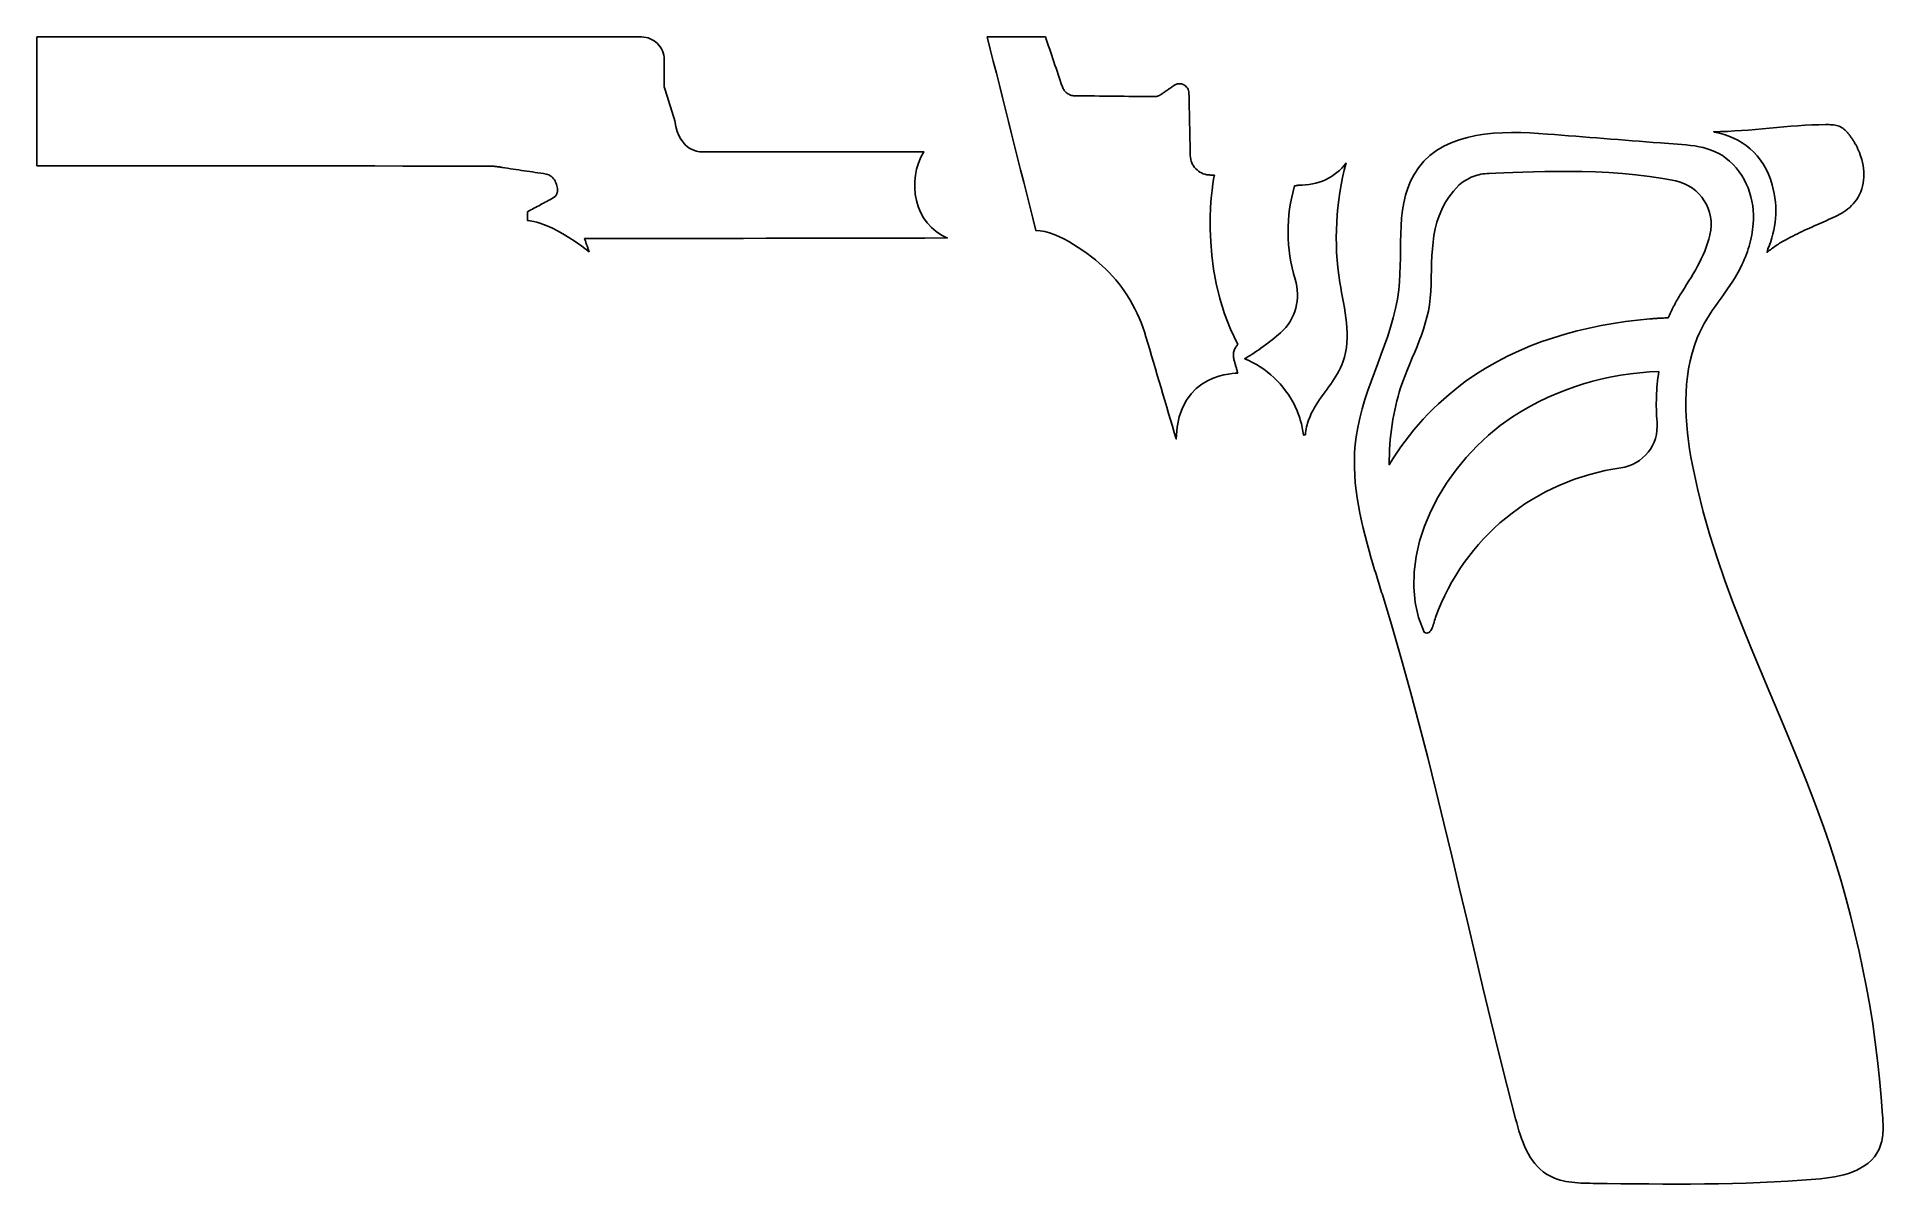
# Model space of a CAD drawing. Header units: metres. Extents: x 60 to 167, y -141 to -75.
import ezdxf

# ---------------------------------------------------------------- set-up
doc = ezdxf.new("R2010")
doc.units = ezdxf.units.M

msp = doc.modelspace()

# ---------------------------------------------------------------- linework, layer by layer
for points in [[(112.65789, -86.361016), (112.311434, -86.19363), (111.999776, -85.988398), (111.722916, -85.749638), (111.481108, -85.48116), (111.274098, -85.187028), (111.101886, -84.871052), (110.964472, -84.537296), (110.86211, -84.189824), (110.794546, -83.832446), (110.76178, -83.469226), (110.763812, -83.104228), (110.800642, -82.741516), (110.87227, -82.3849), (110.978696, -82.038444), (111.11992, -81.705958), (111.295942, -81.39176), (110.494572, -81.39176), (109.693202, -81.39176), (108.891832, -81.39176), (108.090462, -81.39176), (107.289092, -81.39176), (106.487722, -81.39176), (105.686352, -81.39176), (104.884982, -81.39176), (104.083612, -81.39176), (103.282242, -81.39176), (102.480872, -81.39176), (101.679502, -81.39176), (100.878132, -81.39176), (100.076762, -81.39176), (99.275392, -81.39176), (98.474022, -81.39176), (98.45929, -81.392014), (98.417634, -81.390998), (98.352356, -81.385664), (98.267012, -81.373218), (98.164904, -81.350612), (98.049588, -81.315052), (97.924366, -81.26349), (97.792794, -81.193132), (97.658174, -81.10093), (97.523808, -80.983836), (97.393506, -80.839056), (97.270316, -80.663796), (97.157794, -80.455008), (97.059496, -80.209644), (96.978724, -79.92491), (96.919034, -79.597758), (96.88068, -79.474822), (96.842326, -79.351886), (96.803972, -79.22895), (96.765618, -79.106014), (96.727264, -78.983078), (96.68891, -78.860142), (96.650556, -78.737206), (96.612202, -78.61427), (96.573848, -78.491334), (96.535494, -78.368398), (96.49714, -78.245462), (96.458786, -78.122526), (96.420432, -77.99959), (96.382078, -77.876654), (96.343724, -77.753718), (96.30537, -77.630782), (96.30537, -77.533246), (96.30537, -77.43571), (96.30537, -77.338174), (96.30537, -77.240638), (96.30537, -77.143102), (96.30537, -77.045566), (96.30537, -76.94803), (96.30537, -76.850494), (96.30537, -76.752958), (96.30537, -76.655422), (96.30537, -76.557886), (96.30537, -76.46035), (96.30537, -76.362814), (96.30537, -76.265278), (96.30537, -76.167742), (96.30537, -76.070206), (96.298512, -75.936602), (96.2787, -75.806808), (96.246442, -75.681586), (96.2025, -75.561444), (96.147382, -75.447144), (96.08185, -75.339448), (96.006412, -75.238864), (95.92183, -75.146154), (95.828866, -75.061826), (95.728028, -74.986642), (95.620078, -74.921364), (95.505778, -74.8665), (95.385636, -74.822812), (95.26016, -74.790808), (95.130366, -74.77125), (94.996762, -74.7649), (92.81668, -74.7649), (90.636598, -74.7649), (88.456516, -74.7649), (86.276434, -74.7649), (84.096352, -74.7649), (81.91627, -74.7649), (79.736188, -74.7649), (77.556106, -74.7649), (75.376024, -74.7649), (73.195942, -74.7649), (71.01586, -74.7649), (68.835778, -74.7649), (66.655696, -74.7649), (64.475614, -74.7649), (62.295532, -74.7649), (60.11545, -74.7649), (60.11545, -75.229212), (60.11545, -75.693524), (60.11545, -76.157836), (60.11545, -76.622148), (60.11545, -77.08646), (60.11545, -77.550772), (60.11545, -78.015084), (60.11545, -78.479396), (60.11545, -78.943708), (60.11545, -79.40802), (60.11545, -79.872332), (60.11545, -80.336644), (60.11545, -80.800956), (60.11545, -81.265268), (60.11545, -81.72958), (60.11545, -82.193892), (61.739526, -82.194908), (63.363602, -82.195924), (64.987678, -82.19694), (66.611754, -82.197956), (68.23583, -82.198972), (69.859906, -82.199988), (71.483982, -82.201004), (73.108058, -82.20202), (74.732134, -82.203036), (76.35621, -82.204052), (77.980286, -82.205068), (79.604362, -82.206084), (81.228438, -82.2071), (82.852514, -82.208116), (84.47659, -82.209132), (86.100666, -82.210148), (86.154514, -82.210402), (86.208362, -82.211418), (86.26221, -82.212942), (86.315804, -82.215228), (86.369398, -82.218022), (86.422992, -82.221578), (86.476586, -82.225642), (86.53018, -82.230214), (86.583774, -82.235548), (86.637114, -82.24139), (86.690454, -82.247994), (86.743794, -82.255106), (86.79688, -82.262726), (86.849966, -82.271108), (86.903052, -82.279998), (86.955884, -82.28965), (87.115142, -82.313526), (87.2744, -82.337402), (87.433658, -82.361278), (87.592916, -82.385154), (87.752174, -82.40903), (87.911432, -82.432906), (88.07069, -82.456782), (88.229948, -82.480658), (88.389206, -82.504534), (88.548464, -82.52841), (88.707722, -82.552286), (88.86698, -82.576162), (89.026238, -82.600038), (89.185496, -82.623914), (89.344754, -82.64779), (89.504012, -82.671666), (89.579196, -82.690208), (89.649554, -82.716116), (89.715086, -82.749136), (89.775792, -82.78876), (89.831672, -82.83448), (89.88298, -82.885534), (89.929716, -82.941668), (89.97188, -83.002374), (90.009472, -83.067144), (90.042492, -83.13547), (90.071194, -83.20659), (90.095578, -83.28025), (90.115644, -83.355942), (90.131392, -83.433158), (90.142822, -83.51139), (90.150188, -83.59013), (90.151204, -83.62569), (90.14968, -83.660742), (90.145616, -83.695286), (90.139266, -83.729322), (90.130376, -83.762596), (90.1192, -83.795108), (90.105992, -83.826604), (90.090498, -83.857084), (90.072972, -83.886548), (90.053414, -83.914742), (90.031824, -83.941412), (90.008202, -83.966558), (89.982802, -83.99018), (89.955624, -84.012024), (89.926668, -84.03209), (89.896188, -84.050124), (89.804494, -84.099654), (89.7128, -84.149184), (89.621106, -84.198714), (89.529412, -84.248244), (89.437718, -84.297774), (89.346024, -84.347304), (89.25433, -84.396834), (89.162636, -84.446364), (89.070942, -84.495894), (88.979248, -84.545424), (88.887554, -84.594954), (88.79586, -84.644484), (88.704166, -84.694014), (88.612472, -84.743544), (88.520778, -84.793074), (88.429084, -84.842604), (88.429084, -84.874608), (88.429084, -84.906612), (88.429084, -84.938616), (88.429084, -84.97062), (88.429084, -85.002624), (88.429084, -85.034628), (88.429084, -85.066632), (88.429084, -85.098636), (88.429084, -85.13064), (88.429084, -85.162644), (88.429084, -85.194648), (88.429084, -85.226652), (88.429084, -85.258656), (88.429084, -85.29066), (88.429084, -85.322664), (88.429084, -85.354668), (88.44407, -85.35543), (88.488266, -85.358986), (88.561672, -85.36813), (88.66378, -85.385402), (88.794082, -85.413342), (88.95207, -85.45449), (89.13749, -85.511386), (89.350088, -85.58657), (89.589356, -85.682582), (89.854786, -85.801962), (90.146124, -85.94725), (90.462862, -86.120986), (90.804492, -86.32571), (91.17076, -86.563962), (91.561412, -86.838282), (91.975686, -87.15121), (91.959176, -87.103966), (91.942666, -87.056722), (91.926156, -87.009478), (91.909646, -86.962234), (91.893136, -86.91499), (91.876626, -86.867746), (91.860116, -86.820502), (91.843606, -86.773258), (91.827096, -86.726014), (91.810586, -86.67877), (91.794076, -86.631526), (91.777566, -86.584282), (91.761056, -86.537038), (91.744546, -86.489794), (91.728036, -86.44255), (91.711526, -86.395306), (93.020896, -86.39302), (94.330266, -86.390734), (95.639636, -86.388448), (96.949006, -86.386162), (98.258376, -86.383876), (99.567746, -86.38159), (100.877116, -86.379304), (102.186486, -86.377018), (103.495856, -86.374732), (104.805226, -86.372446), (106.114596, -86.37016), (107.423966, -86.367874), (108.733336, -86.365588), (110.042706, -86.363302), (111.352076, -86.361016), (112.661446, -86.35873)], [(114.942112, -74.763376), (115.152424, -74.763376), (115.362736, -74.763376), (115.573048, -74.763376), (115.78336, -74.763376), (115.993672, -74.763376), (116.203984, -74.763376), (116.414296, -74.763376), (116.624608, -74.763376), (116.83492, -74.763376), (117.045232, -74.763376), (117.255544, -74.763376), (117.465856, -74.763376), (117.676168, -74.763376), (117.88648, -74.763376), (118.096792, -74.763376), (118.307104, -74.763376), (118.368064, -74.943208), (118.429024, -75.12304), (118.489984, -75.302872), (118.550944, -75.482704), (118.611904, -75.662536), (118.672864, -75.842368), (118.733824, -76.0222), (118.794784, -76.202032), (118.855744, -76.381864), (118.916704, -76.561696), (118.977664, -76.741528), (119.038624, -76.92136), (119.099584, -77.101192), (119.160544, -77.281024), (119.221504, -77.460856), (119.282464, -77.640688), (119.3038, -77.696568), (119.3292, -77.749908), (119.35841, -77.800708), (119.391176, -77.848714), (119.427244, -77.893672), (119.466614, -77.935582), (119.509032, -77.974444), (119.55399, -78.00975), (119.601742, -78.041754), (119.65178, -78.069948), (119.70385, -78.094332), (119.757952, -78.114906), (119.813578, -78.131162), (119.870728, -78.143354), (119.929148, -78.150974), (119.988838, -78.154022), (120.27408, -78.157324), (120.559322, -78.160626), (120.844564, -78.163928), (121.129806, -78.16723), (121.415048, -78.170532), (121.70029, -78.173834), (121.985532, -78.177136), (122.270774, -78.180438), (122.556016, -78.18374), (122.841258, -78.187042), (123.1265, -78.190344), (123.411742, -78.193646), (123.696984, -78.196948), (123.982226, -78.20025), (124.267468, -78.203552), (124.55271, -78.206854), (124.582428, -78.2066), (124.612146, -78.20533), (124.64161, -78.20279), (124.67082, -78.19898), (124.699776, -78.194154), (124.728732, -78.188312), (124.75718, -78.1812), (124.785374, -78.173072), (124.813314, -78.163928), (124.840746, -78.153514), (124.867924, -78.142084), (124.894594, -78.129638), (124.920756, -78.116176), (124.94641, -78.101698), (124.971556, -78.086204), (124.996194, -78.069694), (125.041406, -78.037944), (125.086618, -78.006194), (125.13183, -77.974444), (125.177042, -77.942694), (125.222254, -77.910944), (125.267466, -77.879194), (125.312678, -77.847444), (125.35789, -77.815694), (125.403102, -77.783944), (125.448314, -77.752194), (125.493526, -77.720444), (125.538738, -77.688694), (125.58395, -77.656944), (125.629162, -77.625194), (125.674374, -77.593444), (125.719586, -77.561694), (125.78842, -77.520038), (125.85954, -77.489812), (125.932184, -77.470508), (126.005082, -77.461618), (126.077726, -77.462634), (126.148846, -77.473048), (126.21768, -77.492606), (126.283466, -77.5208), (126.345188, -77.557122), (126.40183, -77.601064), (126.45263, -77.652118), (126.496572, -77.71003), (126.53264, -77.774038), (126.560072, -77.843888), (126.577852, -77.919072), (126.585218, -77.999336), (126.590044, -78.22438), (126.59487, -78.449424), (126.599696, -78.674468), (126.604522, -78.899512), (126.609348, -79.124556), (126.614174, -79.3496), (126.619, -79.574644), (126.623826, -79.799688), (126.628652, -80.024732), (126.633478, -80.249776), (126.638304, -80.47482), (126.64313, -80.699864), (126.647956, -80.924908), (126.652782, -81.149952), (126.657608, -81.374996), (126.662434, -81.60004), (126.670054, -81.709514), (126.68758, -81.81594), (126.714758, -81.919064), (126.750826, -82.018124), (126.79553, -82.112866), (126.848362, -82.202528), (126.909068, -82.286856), (126.976886, -82.365342), (127.051562, -82.437224), (127.132588, -82.502248), (127.219456, -82.559906), (127.311658, -82.60969), (127.408686, -82.651092), (127.510032, -82.683604), (127.615442, -82.706718), (127.724408, -82.72018), (127.744982, -82.721704), (127.765556, -82.723228), (127.78613, -82.724752), (127.806704, -82.726276), (127.827278, -82.7278), (127.847852, -82.729324), (127.868426, -82.730848), (127.889, -82.732372), (127.909574, -82.733896), (127.930148, -82.73542), (127.950722, -82.736944), (127.971296, -82.738468), (127.99187, -82.739992), (128.012444, -82.741516), (128.033018, -82.74304), (128.053592, -82.744564), (128.041908, -82.802222), (128.011428, -82.97037), (127.968756, -83.24088), (127.921004, -83.605878), (127.874522, -84.057744), (127.836422, -84.58835), (127.813308, -85.189822), (127.812038, -85.85454), (127.83947, -86.57463), (127.902462, -87.341964), (128.007618, -88.148922), (128.161796, -88.98763), (128.3716, -89.84996), (128.643888, -90.728292), (128.985518, -91.614752), (129.403348, -92.501466), (129.363216, -92.546424), (129.326386, -92.593414), (129.292858, -92.642436), (129.262886, -92.693236), (129.236216, -92.74556), (129.213102, -92.799408), (129.193544, -92.854526), (129.177542, -92.91066), (129.165096, -92.96781), (129.15646, -93.025722), (129.151634, -93.084142), (129.150364, -93.142816), (129.152904, -93.201744), (129.159254, -93.260672), (129.169668, -93.319346), (129.183892, -93.377766), (129.197608, -93.426534), (129.211324, -93.475302), (129.22504, -93.52407), (129.238756, -93.572838), (129.252472, -93.621606), (129.266188, -93.670374), (129.279904, -93.719142), (129.29362, -93.76791), (129.307336, -93.816678), (129.321052, -93.865446), (129.334768, -93.914214), (129.348484, -93.962982), (129.3622, -94.01175), (129.375916, -94.060518), (129.389632, -94.109286), (129.403348, -94.158054), (129.364486, -94.158054), (129.25425, -94.161864), (129.0828, -94.17558), (128.860042, -94.205044), (128.596136, -94.256352), (128.301242, -94.335346), (127.985266, -94.447868), (127.658114, -94.600014), (127.3302, -94.797626), (127.011176, -95.046546), (126.711202, -95.35287), (126.440438, -95.72244), (126.20879, -96.161098), (126.026418, -96.67494), (125.903228, -97.269808), (125.849126, -97.951544), (125.739906, -97.58299), (125.630686, -97.214436), (125.521466, -96.845882), (125.412246, -96.477328), (125.303026, -96.108774), (125.193806, -95.74022), (125.084586, -95.371666), (124.975366, -95.003112), (124.866146, -94.634558), (124.756926, -94.266004), (124.647706, -93.89745), (124.538486, -93.528896), (124.429266, -93.160342), (124.320046, -92.791788), (124.210826, -92.423234), (124.101606, -92.05468), (124.0155, -91.778836), (123.92152, -91.505786), (123.819412, -91.236038), (123.70943, -90.969592), (123.591574, -90.706702), (123.465844, -90.447876), (123.33224, -90.193368), (123.190762, -89.943178), (123.04141, -89.697814), (122.884184, -89.45753), (122.719084, -89.22258), (122.54611, -88.993218), (122.365262, -88.769952), (122.17654, -88.552782), (121.979944, -88.341962), (121.775474, -88.138), (121.601992, -87.976202), (121.407428, -87.804752), (121.194322, -87.626444), (120.964706, -87.444072), (120.720866, -87.26043), (120.465088, -87.078058), (120.199658, -86.89975), (119.926862, -86.728046), (119.648986, -86.56574), (119.368316, -86.415626), (119.086884, -86.280244), (118.80723, -86.162642), (118.531386, -86.065106), (118.261892, -85.990684), (118.00078, -85.941916), (117.750336, -85.921596), (117.575076, -85.224112), (117.399816, -84.526628), (117.224556, -83.829144), (117.049296, -83.13166), (116.874036, -82.434176), (116.698776, -81.736692), (116.523516, -81.039208), (116.348256, -80.341724), (116.172996, -79.64424), (115.997736, -78.946756), (115.822476, -78.249272), (115.647216, -77.551788), (115.471956, -76.854304), (115.296696, -76.15682), (115.121436, -75.459336), (114.946176, -74.761852)], [(165.014402, -80.90154), (164.990526, -80.860646), (164.966142, -80.819752), (164.94125, -80.779366), (164.916104, -80.739234), (164.89045, -80.699356), (164.864288, -80.659732), (164.837872, -80.620362), (164.810948, -80.581246), (164.78377, -80.542384), (164.756084, -80.503776), (164.72789, -80.465676), (164.699442, -80.42783), (164.670486, -80.390238), (164.641276, -80.3529), (164.611558, -80.315816), (164.581586, -80.27924), (164.515292, -80.203802), (164.44849, -80.137), (164.380926, -80.078326), (164.312346, -80.027272), (164.242496, -79.98333), (164.171122, -79.945992), (164.098224, -79.91475), (164.023294, -79.888842), (163.946078, -79.868014), (163.866322, -79.851758), (163.783772, -79.839566), (163.698174, -79.830676), (163.609274, -79.824834), (163.516818, -79.821532), (163.420552, -79.820008), (163.320222, -79.820008), (162.926522, -79.826104), (162.529012, -79.840074), (162.127946, -79.860648), (161.724086, -79.88681), (161.31794, -79.91729), (160.91027, -79.951072), (160.50133, -79.98714), (160.091882, -80.024224), (159.682434, -80.061308), (159.273494, -80.097376), (158.865824, -80.131158), (158.459678, -80.161638), (158.055818, -80.1878), (157.654752, -80.208374), (157.257242, -80.222344), (156.863542, -80.22844), (156.866336, -80.22971), (156.86913, -80.23098), (156.87167, -80.232504), (156.87421, -80.234028), (156.87675, -80.235552), (156.87929, -80.237076), (156.88183, -80.2386), (156.88437, -80.240124), (156.88691, -80.241648), (156.88945, -80.243172), (156.89199, -80.244696), (156.89453, -80.24622), (156.89707, -80.247744), (156.89961, -80.249268), (156.902404, -80.250538), (156.905198, -80.251808), (157.188662, -80.311244), (157.466538, -80.387952), (157.73781, -80.482186), (158.001716, -80.593692), (158.25724, -80.722724), (158.503366, -80.869028), (158.739078, -81.032858), (158.963614, -81.214214), (159.175958, -81.412842), (159.375094, -81.628996), (159.560006, -81.862676), (159.729932, -82.113882), (159.883602, -82.38236), (160.020254, -82.668364), (160.138872, -82.971894), (160.238694, -83.29295), (160.302194, -83.546442), (160.353756, -83.796378), (160.393634, -84.043012), (160.422336, -84.286344), (160.439862, -84.526628), (160.44672, -84.763864), (160.443164, -84.998052), (160.429448, -85.229192), (160.405826, -85.457538), (160.372806, -85.683344), (160.330388, -85.906356), (160.27908, -86.126828), (160.219136, -86.345014), (160.15081, -86.560914), (160.07461, -86.774528), (159.990536, -86.985856), (159.987742, -86.998556), (159.984948, -87.011256), (159.982154, -87.023956), (159.97936, -87.036656), (159.976566, -87.049356), (159.973772, -87.062056), (159.970978, -87.074756), (159.968184, -87.087456), (159.96539, -87.100156), (159.962596, -87.112856), (159.959802, -87.125556), (159.957008, -87.138002), (159.95396, -87.150448), (159.950912, -87.162894), (159.947864, -87.17534), (159.944562, -87.187786), (160.00603, -87.136732), (160.06826, -87.08644), (160.131252, -87.03691), (160.195006, -86.988142), (160.259522, -86.939882), (160.3248, -86.892384), (160.39084, -86.845648), (160.457642, -86.799674), (160.525206, -86.754462), (160.593278, -86.709758), (160.662112, -86.665816), (160.731708, -86.622636), (160.802066, -86.580218), (160.872932, -86.538562), (160.94456, -86.497668), (161.01695, -86.457536), (161.151062, -86.385146), (161.285936, -86.31428), (161.421572, -86.244938), (161.55797, -86.176866), (161.69513, -86.110064), (161.832798, -86.044278), (161.970974, -85.979508), (162.109404, -85.9155), (162.248342, -85.852254), (162.387534, -85.789516), (162.52698, -85.727286), (162.666426, -85.665564), (162.805872, -85.604096), (162.945318, -85.542628), (163.084764, -85.48116), (163.223956, -85.419438), (163.357814, -85.360256), (163.49091, -85.301328), (163.62299, -85.242146), (163.7538, -85.181948), (163.882832, -85.120226), (164.009832, -85.056218), (164.1348, -84.989416), (164.256974, -84.919312), (164.3761, -84.84489), (164.492178, -84.765896), (164.604446, -84.681314), (164.712904, -84.59089), (164.817044, -84.493608), (164.916866, -84.389214), (165.011608, -84.276692), (165.10127, -84.155788), (165.196774, -84.006182), (165.279578, -83.852004), (165.349936, -83.694016), (165.408356, -83.532472), (165.455092, -83.36788), (165.490398, -83.201002), (165.514782, -83.032092), (165.528752, -82.861658), (165.532308, -82.690208), (165.525958, -82.518504), (165.51021, -82.3468), (165.485318, -82.175604), (165.451536, -82.005424), (165.409372, -81.836768), (165.35908, -81.670398), (165.300914, -81.506568), (165.285928, -81.467452), (165.270434, -81.42859), (165.254432, -81.389982), (165.238176, -81.351374), (165.221412, -81.31302), (165.204394, -81.27492), (165.186868, -81.23682), (165.169088, -81.198974), (165.1508, -81.161382), (165.132258, -81.12379), (165.113462, -81.086452), (165.094158, -81.049368), (165.0746, -81.012284), (165.054534, -80.975454), (165.034214, -80.938878), (165.013386, -80.902556)], [(137.10539, -104.839008), (136.980168, -104.4067), (136.859518, -103.973376), (136.744456, -103.539036), (136.635998, -103.10368), (136.53516, -102.667562), (136.442958, -102.230682), (136.360662, -101.79304), (136.289034, -101.354636), (136.229344, -100.915724), (136.182354, -100.476304), (136.149334, -100.036376), (136.1313, -99.59594), (136.129268, -99.15525), (136.144254, -98.714306), (136.177274, -98.273108), (136.229598, -97.831656), (136.321292, -97.286572), (136.439656, -96.747584), (136.580626, -96.213676), (136.740138, -95.684086), (136.914382, -95.157798), (137.099548, -94.63405), (137.291826, -94.11208), (137.487152, -93.590872), (137.681716, -93.06941), (137.871454, -92.547186), (138.052556, -92.02293), (138.221212, -91.496134), (138.373358, -90.965528), (138.505184, -90.430604), (138.61288, -89.890346), (138.692382, -89.343738), (138.735308, -88.891618), (138.762232, -88.43391), (138.777472, -87.972392), (138.785092, -87.508334), (138.78941, -87.043514), (138.79449, -86.579456), (138.80465, -86.117684), (138.824208, -85.659468), (138.857228, -85.20684), (138.908028, -84.76107), (138.980672, -84.323682), (139.079478, -83.8962), (139.208764, -83.480402), (139.372594, -83.077558), (139.575286, -82.689446), (139.821158, -82.317336), (140.138658, -81.936844), (140.48994, -81.604358), (140.87221, -81.31683), (141.28242, -81.071212), (141.717268, -80.864964), (142.17396, -80.695038), (142.649448, -80.55864), (143.140684, -80.452722), (143.644366, -80.374744), (144.1577, -80.321658), (144.677638, -80.29067), (145.201386, -80.278986), (145.725642, -80.283558), (146.247358, -80.301592), (146.763486, -80.330294), (147.271232, -80.36687), (147.678394, -80.398874), (148.085556, -80.430878), (148.492718, -80.462882), (148.89988, -80.494886), (149.307042, -80.52689), (149.714204, -80.558894), (150.121366, -80.590898), (150.528528, -80.622902), (150.93569, -80.654906), (151.342852, -80.68691), (151.750014, -80.718914), (152.157176, -80.750918), (152.564338, -80.782922), (152.9715, -80.814926), (153.378662, -80.84693), (153.785824, -80.878934), (154.027632, -80.89646), (154.272996, -80.912208), (154.521154, -80.927702), (154.77109, -80.944466), (155.022042, -80.96377), (155.27274, -80.987138), (155.522422, -81.01584), (155.770072, -81.0514), (156.014928, -81.095088), (156.255974, -81.148428), (156.492194, -81.21269), (156.722572, -81.289652), (156.946346, -81.38033), (157.1625, -81.486248), (157.370272, -81.60893), (157.568392, -81.749646), (157.780736, -81.9277), (157.97784, -82.118454), (158.159958, -82.320892), (158.326836, -82.534252), (158.478474, -82.757264), (158.615126, -82.988658), (158.736538, -83.227672), (158.84271, -83.47329), (158.933642, -83.724242), (159.009334, -83.979512), (159.069786, -84.238084), (159.114998, -84.498942), (159.14497, -84.76107), (159.159702, -85.023452), (159.159194, -85.284818), (159.143446, -85.544152), (159.126682, -85.708998), (159.106108, -85.872828), (159.081724, -86.035642), (159.05353, -86.19744), (159.021526, -86.358222), (158.985712, -86.517988), (158.946088, -86.676484), (158.902908, -86.833964), (158.855918, -86.990174), (158.805118, -87.145368), (158.750508, -87.299292), (158.692342, -87.4522), (158.630366, -87.603838), (158.56458, -87.754206), (158.495238, -87.903304), (158.422086, -88.051132), (158.274766, -88.32723), (158.120334, -88.593168), (157.960314, -88.850724), (157.795722, -89.101422), (157.627828, -89.346532), (157.457902, -89.587832), (157.28696, -89.826846), (157.116526, -90.065098), (156.947616, -90.304112), (156.7815, -90.545158), (156.619448, -90.790014), (156.46273, -91.040204), (156.312616, -91.297506), (156.170122, -91.56319), (156.036518, -91.83878), (155.913074, -92.1258), (155.752546, -92.560394), (155.616656, -93.001338), (155.504388, -93.44787), (155.414218, -93.899228), (155.345384, -94.35465), (155.296362, -94.813628), (155.265882, -95.275654), (155.252928, -95.739966), (155.25623, -96.205802), (155.274772, -96.672654), (155.30703, -97.13976), (155.351988, -97.606358), (155.408376, -98.07194), (155.475178, -98.535744), (155.55087, -98.997262), (155.634436, -99.455732), (155.921456, -100.81514), (156.258006, -102.16007), (156.638752, -103.492046), (157.05836, -104.812592), (157.511496, -106.123486), (157.99308, -107.426252), (158.497778, -108.722414), (159.020256, -110.01375), (159.555434, -111.301784), (160.097724, -112.587786), (160.642046, -113.873788), (161.18332, -115.16106), (161.715958, -116.451126), (162.23488, -117.745764), (162.734752, -119.046498), (163.21024, -120.355106), (163.55441, -121.3612), (163.881308, -122.372882), (164.19068, -123.390152), (164.48278, -124.412502), (164.757354, -125.439678), (165.014402, -126.471426), (165.253924, -127.507238), (165.47592, -128.547114), (165.680136, -129.590546), (165.866572, -130.63728), (166.035228, -131.687062), (166.18585, -132.739638), (166.318692, -133.7945), (166.4335, -134.851394), (166.53002, -135.91032), (166.608506, -136.970516), (166.61638, -137.094468), (166.623492, -137.218928), (166.629334, -137.343642), (166.633652, -137.46861), (166.635684, -137.593578), (166.63543, -137.718546), (166.632128, -137.843006), (166.625524, -137.966958), (166.615364, -138.090402), (166.600886, -138.21283), (166.581836, -138.334242), (166.55796, -138.454384), (166.528496, -138.573256), (166.49319, -138.690604), (166.451788, -138.806174), (166.403528, -138.919712), (166.280846, -139.149836), (166.13505, -139.358624), (165.968426, -139.547092), (165.782498, -139.716256), (165.579298, -139.867386), (165.360858, -140.001498), (165.128956, -140.119608), (164.885624, -140.222986), (164.63264, -140.312648), (164.371782, -140.38961), (164.105336, -140.455142), (163.834826, -140.51026), (163.562284, -140.55598), (163.289742, -140.593572), (163.018978, -140.624052), (162.752024, -140.648436), (161.951162, -140.70965), (161.149792, -140.761974), (160.348168, -140.805916), (159.546036, -140.842238), (158.74365, -140.871448), (157.94101, -140.894054), (157.138116, -140.910818), (156.334968, -140.921994), (155.531566, -140.928598), (154.728164, -140.930884), (153.924508, -140.929614), (153.120852, -140.92555), (152.317196, -140.918946), (151.513794, -140.910564), (150.710392, -140.901166), (149.90699, -140.891006), (149.732746, -140.888466), (149.557486, -140.88491), (149.381718, -140.87983), (149.20595, -140.87221), (149.030182, -140.861542), (148.855176, -140.847318), (148.680932, -140.828776), (148.508212, -140.805154), (148.337016, -140.775944), (148.167852, -140.740384), (148.001228, -140.697966), (147.837398, -140.647928), (147.676616, -140.589508), (147.51939, -140.521944), (147.365974, -140.444982), (147.216876, -140.357606), (147.026376, -140.225018), (146.8501, -140.07846), (146.68754, -139.918948), (146.53768, -139.747498), (146.399758, -139.565126), (146.273012, -139.373102), (146.156426, -139.172696), (146.049492, -138.96467), (145.951194, -138.750294), (145.860516, -138.530838), (145.77695, -138.307064), (145.69948, -138.080496), (145.627598, -137.851896), (145.560034, -137.622534), (145.49628, -137.393426), (145.435574, -137.165842), (144.946624, -135.27786), (144.471136, -133.386068), (144.00657, -131.491482), (143.550132, -129.594864), (143.099282, -127.696722), (142.651226, -125.797818), (142.203424, -123.898914), (141.753082, -122.000772), (141.29766, -120.104154), (140.834618, -118.209568), (140.361162, -116.31803), (139.874752, -114.430048), (139.372594, -112.546384), (138.852148, -110.6678), (138.31062, -108.795058), (137.74547, -106.92892), (137.705084, -106.799126), (137.664698, -106.669332), (137.624312, -106.539284), (137.583672, -106.409236), (137.543032, -106.278934), (137.502392, -106.148632), (137.461752, -106.018076), (137.421366, -105.88752), (137.38098, -105.75671), (137.340594, -105.6259), (137.300462, -105.49509), (137.260584, -105.364026), (137.22096, -105.232962), (137.18159, -105.101644), (137.142474, -104.970326), (137.103612, -104.838754)], [(135.65759, -82.028792), (135.534654, -82.1817), (135.403336, -82.325718), (135.26389, -82.460846), (135.116824, -82.58683), (134.962646, -82.703416), (134.80161, -82.810604), (134.634224, -82.907886), (134.460742, -82.995516), (134.281672, -83.072986), (134.097268, -83.140042), (133.908292, -83.196684), (133.714744, -83.242658), (133.517386, -83.277964), (133.316218, -83.302094), (133.112002, -83.315048), (132.904992, -83.316572), (132.904738, -83.316572), (132.904484, -83.316572), (132.90423, -83.316572), (132.903976, -83.316572), (132.903722, -83.316572), (132.903468, -83.316572), (132.903214, -83.316572), (132.90296, -83.316572), (132.902706, -83.316572), (132.902452, -83.316572), (132.902198, -83.316572), (132.901944, -83.316572), (132.90169, -83.316572), (132.901436, -83.316572), (132.901182, -83.316572), (132.900928, -83.316572), (132.887212, -83.318858), (132.873496, -83.321144), (132.85978, -83.32343), (132.846064, -83.325716), (132.832348, -83.328002), (132.818632, -83.330288), (132.804916, -83.332574), (132.7912, -83.33486), (132.777484, -83.337146), (132.763768, -83.339178), (132.749798, -83.34121), (132.735828, -83.343242), (132.721858, -83.345274), (132.707888, -83.347052), (132.693918, -83.34883), (132.679694, -83.350608), (132.590794, -83.679792), (132.513832, -84.012024), (132.448808, -84.346796), (132.395976, -84.683854), (132.355082, -85.02269), (132.32638, -85.362796), (132.30987, -85.703664), (132.305552, -86.044786), (132.313426, -86.385908), (132.333492, -86.726268), (132.36575, -87.065612), (132.4102, -87.403432), (132.467096, -87.73922), (132.536438, -88.072722), (132.617972, -88.403176), (132.711952, -88.730328), (132.768594, -88.939624), (132.81025, -89.150698), (132.83692, -89.362534), (132.848604, -89.57437), (132.845556, -89.785444), (132.82803, -89.99474), (132.796026, -90.20175), (132.749544, -90.405458), (132.688838, -90.605102), (132.613908, -90.79992), (132.525008, -90.98915), (132.422138, -91.171776), (132.305552, -91.347036), (132.17525, -91.514422), (132.031232, -91.672664), (131.873752, -91.821254), (131.752594, -91.925902), (131.630166, -92.02928), (131.506722, -92.131134), (131.382008, -92.231718), (131.256278, -92.330778), (131.129278, -92.428568), (131.001262, -92.524834), (130.87223, -92.619576), (130.741928, -92.712794), (130.61061, -92.804488), (130.478276, -92.894658), (130.344926, -92.983558), (130.21056, -93.07068), (130.075178, -93.156278), (129.93878, -93.240352), (129.80162, -93.322902), (130.03276, -93.424756), (130.259074, -93.537278), (130.4798, -93.65996), (130.694938, -93.792548), (130.903726, -93.934534), (131.106164, -94.085918), (131.30149, -94.246192), (131.489704, -94.414848), (131.670298, -94.591632), (131.842764, -94.77629), (132.006848, -94.968314), (132.162296, -95.16745), (132.3086, -95.373444), (132.445252, -95.585788), (132.572252, -95.804228), (132.688838, -96.028256), (132.736844, -96.12884), (132.782564, -96.23044), (132.826252, -96.332802), (132.867654, -96.43618), (132.907024, -96.54032), (132.944108, -96.645222), (132.97916, -96.750886), (133.011926, -96.857312), (133.04266, -96.964246), (133.071362, -97.071942), (133.097778, -97.180146), (133.122162, -97.288858), (133.144514, -97.398078), (133.164834, -97.507552), (133.183122, -97.617534), (133.199378, -97.72777), (133.205982, -97.7265), (133.212586, -97.72523), (133.21919, -97.723706), (133.226048, -97.722182), (133.232652, -97.720658), (133.239256, -97.719134), (133.24586, -97.71761), (133.252464, -97.716086), (133.259068, -97.714562), (133.265672, -97.713292), (133.272276, -97.712022), (133.27888, -97.710752), (133.285484, -97.709482), (133.292088, -97.708466), (133.298692, -97.70745), (133.305296, -97.706434), (133.315456, -97.594166), (133.330442, -97.481898), (133.35, -97.36963), (133.373876, -97.257616), (133.40207, -97.145856), (133.434328, -97.034604), (133.470142, -96.924114), (133.509512, -96.814386), (133.552184, -96.705674), (133.598158, -96.597978), (133.646926, -96.491552), (133.698234, -96.386396), (133.752082, -96.283018), (133.808216, -96.181164), (133.866382, -96.081342), (133.926326, -95.983552), (134.025132, -95.830136), (134.12724, -95.678244), (134.231888, -95.527876), (134.338314, -95.378524), (134.445502, -95.22968), (134.552944, -95.08109), (134.659878, -94.932246), (134.765288, -94.78264), (134.868666, -94.632018), (134.96925, -94.479872), (135.066024, -94.325948), (135.15848, -94.169738), (135.245602, -94.010988), (135.326628, -93.84919), (135.40105, -93.683836), (135.467852, -93.514672), (135.556498, -93.240352), (135.623554, -92.962984), (135.671052, -92.682822), (135.700516, -92.40012), (135.713724, -92.115386), (135.712454, -91.82862), (135.698484, -91.54033), (135.673592, -91.251024), (135.639556, -90.960702), (135.598154, -90.669872), (135.551164, -90.378788), (135.500364, -90.087704), (135.447278, -89.797128), (135.393938, -89.507314), (135.342122, -89.218516), (135.293354, -88.931242), (135.229346, -88.500712), (135.177276, -88.068658), (135.13689, -87.635334), (135.108188, -87.201248), (135.09117, -86.7664), (135.085582, -86.331298), (135.091678, -85.896196), (135.109204, -85.461348), (135.13816, -85.027008), (135.178292, -84.593684), (135.229854, -84.161376), (135.292592, -83.730592), (135.366506, -83.301586), (135.451342, -82.874612), (135.547354, -82.449924), (135.654288, -82.02803)], [(154.66949, -83.070446), (154.93238, -83.140296), (155.181046, -83.234022), (155.414472, -83.350354), (155.631642, -83.48726), (155.831794, -83.64347), (156.013912, -83.81746), (156.17698, -84.007452), (156.320236, -84.211922), (156.442918, -84.429092), (156.54401, -84.657692), (156.622496, -84.895944), (156.677614, -85.142324), (156.708348, -85.395054), (156.713936, -85.652864), (156.693362, -85.913976), (156.645864, -86.176866), (156.64561, -86.177882), (156.645356, -86.178898), (156.645102, -86.179914), (156.644848, -86.18093), (156.644594, -86.181946), (156.64434, -86.182962), (156.644086, -86.183978), (156.643832, -86.184994), (156.643578, -86.18601), (156.643324, -86.187026), (156.64307, -86.188042), (156.642816, -86.189058), (156.642562, -86.190074), (156.642308, -86.19109), (156.642054, -86.192106), (156.6418, -86.193122), (156.58338, -86.427818), (156.514292, -86.659466), (156.435298, -86.88832), (156.347414, -87.11438), (156.251656, -87.3379), (156.148532, -87.55888), (156.039312, -87.777574), (155.924504, -87.993982), (155.805124, -88.208358), (155.682188, -88.420702), (155.556458, -88.631268), (155.428696, -88.840056), (155.299918, -89.04732), (155.17114, -89.253314), (155.04287, -89.458038), (154.916378, -89.661492), (154.867356, -89.741502), (154.81935, -89.821766), (154.772106, -89.902284), (154.725624, -89.983056), (154.680158, -90.064082), (154.635454, -90.145108), (154.591512, -90.226388), (154.548586, -90.307922), (154.506422, -90.38971), (154.46502, -90.471752), (154.42438, -90.554048), (154.384502, -90.636598), (154.345386, -90.719148), (154.307286, -90.801952), (154.269948, -90.88501), (154.233372, -90.968322), (154.167586, -90.9701), (154.1018, -90.972132), (154.036014, -90.974164), (153.970228, -90.97645), (153.904442, -90.97899), (153.838402, -90.981784), (153.772362, -90.984832), (153.706322, -90.988134), (153.640282, -90.99169), (153.573988, -90.9955), (153.507694, -90.999564), (153.4414, -91.004136), (153.374852, -91.008962), (153.308304, -91.014042), (153.241756, -91.019376), (153.174954, -91.025218), (152.470104, -91.096846), (151.76627, -91.185238), (151.064468, -91.291156), (150.365714, -91.415362), (149.671024, -91.558618), (148.981414, -91.721686), (148.2979, -91.905328), (147.621498, -92.110052), (146.953224, -92.336874), (146.294094, -92.586556), (145.645124, -92.85986), (145.00733, -93.157294), (144.381474, -93.479874), (143.768826, -93.828362), (143.170402, -94.203266), (142.587218, -94.605602), (142.250414, -94.855538), (141.920722, -95.11284), (141.598396, -95.377508), (141.283436, -95.649288), (140.976096, -95.92818), (140.67663, -96.214184), (140.385038, -96.507046), (140.101574, -96.806766), (139.826492, -97.113344), (139.559792, -97.426526), (139.301728, -97.746312), (139.0523, -98.072448), (138.811762, -98.404934), (138.580368, -98.74377), (138.358372, -99.088702), (138.145774, -99.43973), (138.144758, -99.149408), (138.150092, -98.857816), (138.161776, -98.565462), (138.179302, -98.273362), (138.20267, -97.98177), (138.23188, -97.691702), (138.266424, -97.403666), (138.306302, -97.11817), (138.351514, -96.83623), (138.401552, -96.5581), (138.456416, -96.284796), (138.516106, -96.016572), (138.580114, -95.754444), (138.64844, -95.49892), (138.72083, -95.250508), (138.797284, -95.010224), (138.923522, -94.64675), (139.055856, -94.293436), (139.192254, -93.948504), (139.331192, -93.610176), (139.470892, -93.276674), (139.609576, -92.946474), (139.745212, -92.617544), (139.876276, -92.288106), (140.000736, -91.956636), (140.117068, -91.621356), (140.22324, -91.280234), (140.317474, -90.931746), (140.397992, -90.574114), (140.46327, -90.20556), (140.511276, -89.824306), (140.539978, -89.428574), (140.555472, -89.014808), (140.56614, -88.603836), (140.575284, -88.195912), (140.58646, -87.79129), (140.603224, -87.390478), (140.629132, -86.99373), (140.667486, -86.601046), (140.721842, -86.212934), (140.795756, -85.829902), (140.892784, -85.45195), (141.016228, -85.079332), (141.169898, -84.712556), (141.357096, -84.351876), (141.581124, -83.997546), (141.845792, -83.64982), (142.154402, -83.309206), (142.155164, -83.308444), (142.155926, -83.307682), (142.156942, -83.306666), (142.158212, -83.30565), (142.159482, -83.30438), (142.161006, -83.30311), (142.16253, -83.301586), (142.164308, -83.300062), (142.166086, -83.298538), (142.168118, -83.29676), (142.170404, -83.294982), (142.17269, -83.29295), (142.17523, -83.290918), (142.17777, -83.288632), (142.180564, -83.286346), (142.183358, -83.28406), (142.274798, -83.210654), (142.369032, -83.141312), (142.46606, -83.076288), (142.565628, -83.015328), (142.667482, -82.958686), (142.771622, -82.906362), (142.877794, -82.85861), (142.985998, -82.815176), (143.09598, -82.776314), (143.207486, -82.742024), (143.320516, -82.712306), (143.434816, -82.68716), (143.550386, -82.66684), (143.666972, -82.651092), (143.78432, -82.64017), (143.90243, -82.634074), (144.300956, -82.620104), (144.76222, -82.601562), (145.280634, -82.580734), (145.85061, -82.559652), (146.46656, -82.540348), (147.122896, -82.525108), (147.81403, -82.516218), (148.53412, -82.51571), (149.277832, -82.525616), (150.039324, -82.548222), (150.813262, -82.58556), (151.593804, -82.639916), (152.375362, -82.713322), (153.152348, -82.808064), (153.919174, -82.926428), (154.669998, -83.070192)], [(153.698194, -94.055438), (153.149046, -94.08414), (152.601168, -94.12986), (152.054814, -94.192852), (151.510492, -94.27337), (150.968456, -94.371414), (150.42896, -94.487238), (149.892512, -94.621096), (149.359366, -94.773242), (148.829776, -94.94393), (148.30425, -95.133414), (147.783042, -95.341694), (147.26666, -95.569278), (146.755104, -95.816166), (146.248882, -96.082612), (145.748502, -96.36887), (145.254218, -96.675194), (144.551908, -97.166684), (143.867886, -97.724468), (143.20901, -98.34245), (142.582392, -99.014788), (141.99489, -99.735132), (141.45387, -100.49764), (140.96619, -101.295962), (140.538962, -102.124256), (140.179298, -102.976426), (139.89431, -103.846376), (139.69111, -104.72801), (139.576556, -105.615232), (139.558014, -106.5022), (139.642342, -107.382564), (139.836652, -108.250482), (140.148056, -109.099604), (140.23213, -109.13364), (140.307822, -109.144562), (140.375894, -109.134656), (140.4366, -109.106208), (140.490956, -109.061758), (140.539216, -109.003592), (140.582142, -108.93425), (140.620242, -108.855764), (140.654278, -108.770928), (140.684758, -108.681774), (140.71219, -108.591096), (140.737336, -108.500926), (140.760704, -108.413804), (140.782802, -108.332016), (140.804392, -108.258102), (140.825728, -108.194348), (140.986764, -107.784138), (141.161008, -107.379262), (141.34846, -106.980228), (141.548612, -106.587544), (141.761464, -106.201464), (141.986508, -105.822496), (142.223744, -105.450894), (142.472918, -105.087166), (142.733776, -104.73182), (143.006064, -104.38511), (143.289528, -104.047544), (143.583914, -103.71963), (143.889222, -103.401622), (144.204944, -103.094028), (144.530826, -102.797356), (144.866868, -102.51186), (145.226024, -102.227888), (145.594832, -101.95687), (145.972784, -101.698806), (146.359626, -101.454204), (146.754596, -101.223064), (147.15744, -101.00564), (147.567396, -100.801932), (147.983956, -100.612194), (148.406866, -100.43668), (148.835364, -100.27539), (149.268942, -100.128578), (149.707346, -99.996244), (150.149814, -99.878896), (150.596092, -99.776534), (151.045418, -99.689158), (151.497538, -99.617022), (151.73579, -99.571302), (151.964136, -99.504246), (152.181814, -99.41687), (152.387554, -99.310444), (152.580594, -99.186238), (152.760172, -99.045268), (152.925018, -98.888804), (153.07437, -98.717862), (153.207212, -98.533966), (153.322782, -98.338132), (153.41981, -98.13163), (153.497534, -97.915476), (153.554938, -97.69094), (153.591006, -97.459292), (153.604976, -97.221802), (153.595832, -96.979486), (153.581354, -96.79686), (153.56967, -96.61398), (153.56078, -96.430846), (153.554684, -96.247712), (153.551382, -96.064324), (153.550874, -95.880936), (153.55316, -95.697548), (153.55824, -95.514414), (153.566114, -95.33128), (153.576782, -95.148146), (153.58999, -94.965266), (153.605992, -94.78264), (153.624788, -94.600268), (153.646378, -94.41815), (153.670762, -94.23654), (153.697686, -94.055184)]]:
    msp.add_lwpolyline(points)

doc.saveas('drawing.dxf')
